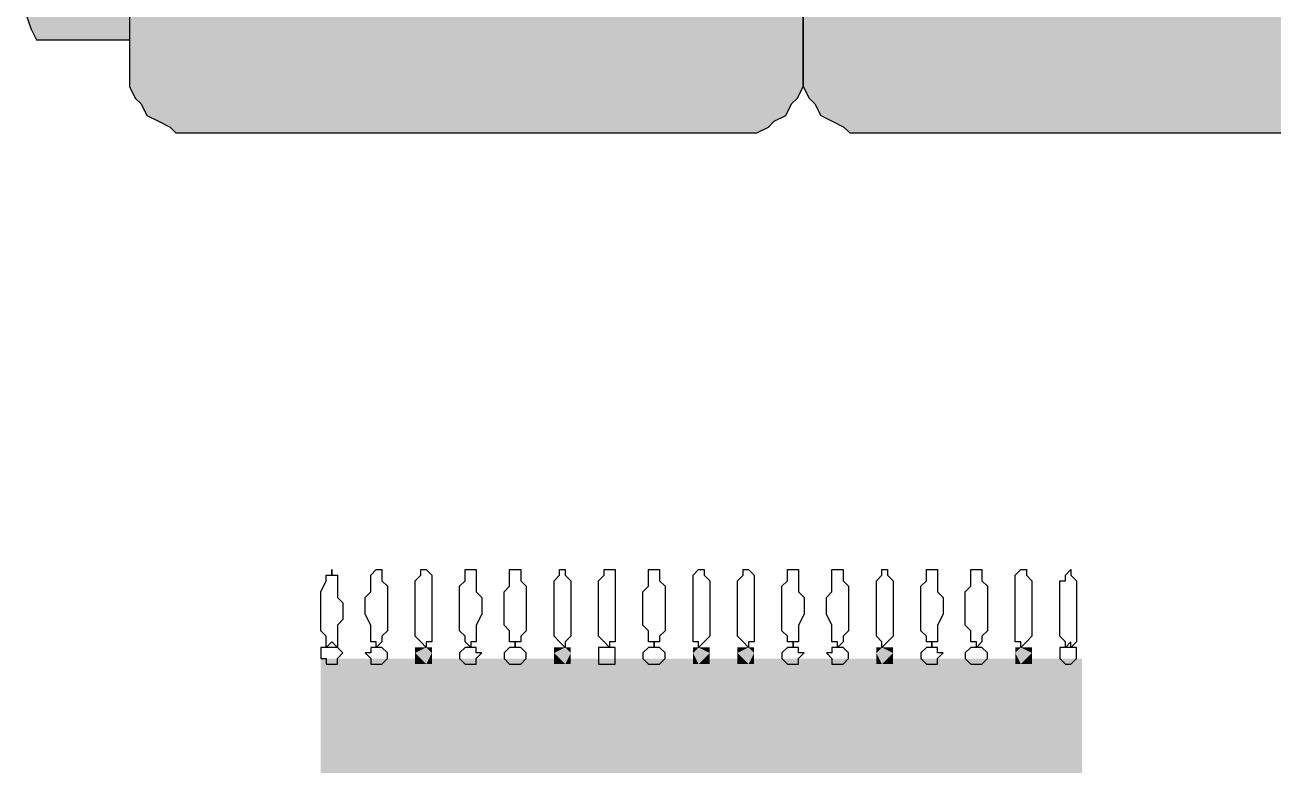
# Model space of a CAD drawing. Extents: x 25 to 394, y 90 to 639.
# Drawn here: x 300.05 to 343.55, y 350.35 to 376.14 of the extents above; entities that cross this region are included whole.
import ezdxf

# ---------------------------------------------------------------- set-up
doc = ezdxf.new("R2010")
doc.units = 0
doc.header["$MEASUREMENT"] = 0
doc.layers.get('0').update_dxf_attribs({"linetype": 'CONTINUOUS'})
doc.layers.add('FURN', color=144, linetype='CONTINUOUS')
doc.layers.add('FURNITURE', color=144, linetype='CONTINUOUS')

# ---------------------------------------------------------------- blocks, each defined once
blk = doc.blocks.new('AFEDADSDF')
at = {"layer": 'FURNITURE'}
h = blk.add_hatch(color=251, dxfattribs=at)
h.dxf.hatch_style = 1
h.paths.add_polyline_path([(-12.753, 23.786), (-12.551, 23.988), (-12.348, 24.393), (-11.944, 24.798), (-11.741, 25.203), (-11.539, 25.405), (-11.539, 25.608), (-11.336, 25.81), (-11.336, 26.013), (-11.134, 26.215), (-11.134, 26.417), (-10.931, 26.62), (-10.729, 26.62), (-10.526, 26.62), (-10.324, 26.417), (-10.324, 26.215), (-10.324, 26.013), (-10.324, 25.608), (-10.324, 25.405), (-10.324, 25.203), (-10.122, 25), (-9.919, 24.596), (-9.514, 24.191), (-9.109, 23.988), (-8.705, 23.583), (-8.502, 23.381), (-8.097, 23.179), (-7.895, 22.774), (-7.895, 23.179), (-7.895, 23.381), (-7.895, 23.786), (-7.692, 23.988), (-7.692, 24.191), (-7.49, 24.393), (-7.288, 24.596), (-7.085, 24.596), (-4.049, 24.596), (-4.049, 26.759), (-4.251, 26.961), (-4.656, 27.164), (-5.061, 27.366), (-5.871, 27.366), (-22.672, 27.366), (-23.482, 27.366), (-24.089, 27.164), (-24.494, 26.961), (-24.494, 26.759), (-24.494, 23.786)])
h.paths.add_polyline_path([(0, 23.179), (0, 23.381), (0, 23.786), (-0.202, 23.988), (-0.202, 24.191), (-0.405, 24.393), (-0.607, 24.596), (-0.81, 24.596), (-7.085, 24.596), (-7.288, 24.596), (-7.49, 24.393), (-7.692, 24.191), (-7.692, 23.988), (-7.895, 23.786), (-7.895, 23.381), (-7.895, 23.179), (-7.895, -23.179), (-7.895, -23.381), (-7.895, -23.786), (-7.692, -23.988), (-7.692, -24.191), (-7.49, -24.393), (-7.288, -24.596), (-7.085, -24.596), (-0.81, -24.596), (-0.607, -24.596), (-0.405, -24.393), (-0.202, -24.191), (-0.202, -23.988), (0, -23.786), (0, -23.381), (0, -23.179)])
h.paths.add_polyline_path([(-5.871, -26.822), (-5.061, -26.822), (-4.656, -26.62), (-4.251, -26.417), (-4.049, -26.215), (-4.049, -24.596), (-7.085, -24.596), (-7.288, -24.596), (-7.49, -24.393), (-7.692, -24.191), (-7.692, -23.988), (-7.895, -23.786), (-7.895, -23.381), (-7.895, -23.179), (-7.895, -21.761), (-8.097, -22.166), (-8.502, -22.571), (-8.705, -22.774), (-9.109, -22.976), (-9.514, -23.381), (-9.919, -23.583), (-10.122, -23.988), (-10.324, -24.191), (-10.324, -24.596), (-10.324, -24.798), (-10.324, -25.203), (-10.324, -25.405), (-10.324, -25.608), (-10.526, -25.81), (-10.729, -25.81), (-10.931, -25.608), (-11.134, -25.608), (-11.134, -25.405), (-11.336, -25.203), (-11.336, -25), (-11.539, -24.798), (-11.539, -24.596), (-11.741, -24.393), (-11.944, -23.988), (-12.348, -23.583), (-12.551, -23.179), (-24.494, -23.179), (-24.494, -26.215), (-24.494, -26.417), (-24.089, -26.62), (-23.482, -26.822), (-22.672, -26.822)])
h = blk.add_hatch(color=251, dxfattribs=at)
h.dxf.hatch_style = 1
h.paths.add_polyline_path([(-20.417, 23.786), (-25.709, 23.786), (-26.114, 23.786), (-26.519, 23.583), (-26.721, 23.381), (-27.126, 23.179), (-27.328, 22.774), (-27.531, 22.369), (-27.733, 22.166), (-27.733, 21.559), (-27.733, 2.53), (-27.733, 1.923), (-27.531, 1.721), (-27.328, 1.316), (-27.126, 0.911), (-26.721, 0.709), (-26.519, 0.506), (-26.114, 0.304), (-25.709, 0.304), (-20.417, 0.304)])
h.paths.add_polyline_path([(-18.985, 23.786), (-20.348, 23.786), (-20.348, 0.304), (-18.985, 0.304)])
h.paths.add_polyline_path([(-17.739, 23.786), (-18.916, 23.786), (-18.916, 0.304), (-17.739, 0.304)])
h.paths.add_polyline_path([(-11.741, 12.045), (-11.944, 12.45), (-12.348, 12.652), (-12.551, 13.057), (-12.753, 13.259), (-12.956, 13.664), (-13.361, 14.271), (-13.765, 14.676), (-14.17, 15.081), (-14.373, 15.689), (-14.778, 16.093), (-15.182, 16.498), (-15.587, 16.903), (-15.992, 17.51), (-16.195, 17.713), (-16.397, 17.713), (-16.599, 17.915), (-17.004, 18.118), (-17.207, 18.118), (-17.409, 18.32), (-17.409, 18.523), (-17.612, 18.725), (-17.612, 18.927), (-17.409, 19.13), (-17.207, 19.332), (-17.004, 19.535), (-16.599, 19.737), (-16.397, 19.94), (-15.992, 20.344), (-15.587, 20.749), (-15.385, 21.154), (-14.98, 21.559), (-14.778, 21.964), (-14.575, 22.166), (-14.17, 22.369), (-13.765, 22.774), (-13.361, 23.179), (-12.956, 23.583), (-12.753, 23.786), (-17.67, 23.786), (-17.67, 1.113), (-17.409, 1.113), (-17.409, 1.316), (-17.207, 1.316), (-17.207, 1.518), (-17.004, 1.518), (-17.004, 1.721), (-16.599, 1.923), (-16.397, 2.126), (-15.992, 2.53), (-15.587, 2.935), (-15.385, 3.34), (-14.98, 3.745), (-14.778, 4.15), (-14.575, 4.352), (-14.17, 4.555), (-13.765, 4.96), (-13.361, 5.364), (-12.956, 5.769), (-12.551, 6.174), (-12.348, 6.579), (-11.944, 6.984), (-11.741, 7.389), (-11.539, 7.591), (-11.539, 7.794), (-11.336, 7.996), (-11.336, 8.199), (-11.134, 8.401), (-11.134, 8.603), (-10.931, 8.603), (-10.729, 8.806), (-10.526, 8.806), (-10.324, 8.603), (-10.324, 8.401), (-10.324, 8.199), (-10.324, 7.794), (-10.324, 7.591), (-10.324, 7.186), (-10.122, 6.984), (-9.919, 6.579), (-9.514, 6.377), (-9.109, 5.972), (-8.705, 5.769), (-8.502, 5.567), (-8.097, 5.162), (-7.895, 4.757), (-7.895, 15.284), (-8.097, 14.879), (-8.3, 14.474), (-8.705, 14.069), (-8.907, 13.867), (-9.312, 13.462), (-9.514, 13.057), (-9.919, 12.854), (-9.919, 12.652), (-10.122, 12.45), (-10.122, 12.045), (-10.324, 11.842), (-10.324, 11.64), (-10.526, 11.437), (-10.729, 11.437), (-11.134, 11.64), (-11.336, 11.842)])
h.paths.add_polyline_path([(-7.895, -2.53), (-8.097, -2.935), (-8.3, -3.34), (-8.705, -3.745), (-8.907, -3.947), (-9.312, -4.352), (-9.514, -4.757), (-9.919, -4.96), (-9.919, -5.162), (-10.122, -5.567), (-10.122, -5.769), (-10.324, -5.972), (-10.324, -6.174), (-10.526, -6.377), (-10.729, -6.377), (-11.134, -6.174), (-11.336, -5.972), (-11.741, -5.769), (-11.944, -5.567), (-12.348, -5.162), (-12.551, -4.757), (-12.753, -4.555), (-12.956, -4.352), (-13.361, -3.745), (-13.765, -3.138), (-14.17, -2.733), (-14.373, -2.328), (-14.778, -1.923), (-15.182, -1.518), (-15.587, -0.911), (-15.992, -0.506), (-16.195, -0.304), (-16.397, -0.101), (-16.599, 0.101), (-17.004, 0.101), (-17.207, 0.304), (-17.67, 0.304), (-17.67, -18.118), (-17.612, -18.118), (-17.612, -17.915), (-17.409, -17.51), (-17.207, -17.308), (-17.004, -17.106), (-16.599, -17.106), (-16.397, -16.903), (-16.195, -16.701), (-15.992, -16.498), (-15.587, -16.093), (-15.182, -15.486), (-14.778, -15.081), (-14.373, -14.676), (-14.17, -14.271), (-13.765, -13.867), (-13.361, -13.259), (-12.956, -12.652), (-12.753, -12.45), (-12.551, -12.247), (-12.348, -11.842), (-11.944, -11.437), (-11.741, -11.235), (-11.336, -11.033), (-11.134, -10.628), (-10.729, -10.628), (-10.526, -10.628), (-10.324, -10.83), (-10.324, -11.033), (-10.122, -11.235), (-10.122, -11.437), (-9.919, -11.842), (-9.514, -12.247), (-9.312, -12.652), (-8.907, -13.057), (-8.705, -13.259), (-8.3, -13.664), (-8.097, -14.069), (-7.895, -14.271)])
h.paths.add_polyline_path([(-13.361, -22.369), (-13.765, -21.964), (-14.17, -21.559), (-14.575, -21.357), (-14.778, -21.154), (-14.98, -20.749), (-15.385, -20.344), (-15.587, -19.94), (-15.992, -19.535), (-16.397, -19.13), (-16.599, -18.725), (-17.004, -18.725), (-17.004, -18.523), (-17.207, -18.523), (-17.207, -18.32), (-17.409, -18.32), (-17.409, -18.118), (-17.67, -18.118), (-17.67, -23.179), (-12.551, -23.179), (-12.956, -22.774)])
h.paths.add_polyline_path([(-17.739, 0.304), (-18.916, 0.304), (-18.916, -23.179), (-17.739, -23.179)])
h.paths.add_polyline_path([(-18.985, 0.304), (-20.348, 0.304), (-20.348, -23.179), (-18.985, -23.179)])
h = blk.add_hatch(color=251, dxfattribs=at)
h.dxf.hatch_style = 1
h.paths.add_polyline_path([(-20.417, 0.304), (-25.709, 0.304), (-26.114, 0.304), (-26.519, 0.101), (-26.721, -0.101), (-27.126, -0.304), (-27.328, -0.709), (-27.531, -0.911), (-27.733, -1.316), (-27.733, -1.923), (-27.733, -20.952), (-27.733, -21.559), (-27.531, -21.761), (-27.328, -22.166), (-27.126, -22.571), (-26.721, -22.774), (-26.519, -22.976), (-26.114, -23.179), (-25.709, -23.179), (-20.417, -23.179)])
at = {"layer": 'FURNITURE', "color": 7}
for p, q in [((-27.733, 2.53), (-27.733, 21.559)), ((-27.733, 1.923), (-27.733, 2.53)), ((-27.531, 1.721), (-27.733, 1.923)), ((-27.328, 1.316), (-27.531, 1.721)), ((-27.126, 0.911), (-27.328, 1.316)), ((-26.721, 0.709), (-27.126, 0.911)), ((-26.519, 0.506), (-26.721, 0.709)), ((-26.114, 0.304), (-26.519, 0.506)), ((-26.721, -0.101), (-26.519, 0.101)), ((-26.519, 0.101), (-26.114, 0.304)), ((-25.709, 0.304), (-26.114, 0.304)), ((-26.114, 0.304), (-25.709, 0.304)), ((-17.207, 0.304), (-25.709, 0.304)), ((-25.709, 0.304), (-17.207, 0.304)), ((-27.328, -0.709), (-27.126, -0.304)), ((-27.126, -0.304), (-26.721, -0.101)), ((-27.531, -0.911), (-27.328, -0.709)), ((-27.733, -1.316), (-27.531, -0.911)), ((-27.733, -1.923), (-27.733, -1.316)), ((-27.733, -20.952), (-27.733, -1.923)), ((-27.733, -21.559), (-27.733, -20.952)), ((-27.531, -21.761), (-27.733, -21.559)), ((-27.328, -22.166), (-27.531, -21.761)), ((-27.126, -22.571), (-27.328, -22.166)), ((-26.721, -22.774), (-27.126, -22.571)), ((-26.519, -22.976), (-26.721, -22.774)), ((-26.114, -23.179), (-26.519, -22.976)), ((-25.709, -23.179), (-26.114, -23.179)), ((-12.551, -23.179), (-25.709, -23.179)), ((-24.494, -26.215), (-24.494, -23.179)), ((-24.494, -26.417), (-24.494, -26.215)), ((-24.089, -26.62), (-24.494, -26.417)), ((-23.482, -26.822), (-24.089, -26.62))]:
    blk.add_line(p, q, dxfattribs=at)
blk = doc.blocks.new('CARPET_RECT_OK')
at = {"color": 43, "linetype": 'CONTINUOUS'}
for points in [[(-15.05, 33.126), (-15.05, 33.351), (-15.05, 33.576), (-15.05, 33.801), (-15.05, 34.251), (-15.275, 34.251), (-15.275, 34.476), (-15.275, 34.476), (-15.5, 34.701), (-15.5, 34.476), (-15.5, 34.476), (-15.725, 34.251), (-15.725, 34.251), (-15.725, 33.801), (-15.725, 33.576), (-15.725, 33.351), (-15.725, 33.126), (-15.725, 32.675), (-15.725, 32.45), (-15.725, 32.225), (-15.725, 32), (-15.725, 31.775), (-15.5, 31.55), (-15.5, 31.55), (-15.5, 31.55), (-15.275, 31.55), (-15.275, 31.55), (-15.275, 31.775), (-15.05, 32), (-15.05, 32.225), (-15.05, 32.45), (-15.05, 32.675)], [(-13.249, 33.126), (-13.249, 33.576), (-13.249, 33.801), (-13.249, 34.026), (-13.249, 34.251), (-13.249, 34.476), (-13.474, 34.701), (-13.474, 34.701), (-13.474, 34.701), (-13.699, 34.701), (-13.699, 34.701), (-13.699, 34.476), (-13.924, 34.251), (-13.924, 34.026), (-13.924, 33.801), (-13.924, 33.576), (-13.924, 33.126), (-13.924, 32.9), (-13.924, 32.45), (-13.924, 32.225), (-13.924, 32), (-13.699, 31.775), (-13.699, 31.775), (-13.699, 31.775), (-13.474, 31.55), (-13.474, 31.775), (-13.474, 31.775), (-13.249, 31.775), (-13.249, 32), (-13.249, 32.225), (-13.249, 32.45), (-13.249, 32.9)], [(-11.224, 33.126), (-11.224, 33.576), (-11.224, 33.801), (-11.449, 34.026), (-11.449, 34.251), (-11.449, 34.476), (-11.449, 34.701), (-11.674, 34.701), (-11.674, 34.701), (-11.899, 34.701), (-11.899, 34.701), (-11.899, 34.476), (-11.899, 34.251), (-12.124, 34.026), (-12.124, 33.801), (-12.124, 33.576), (-12.124, 33.126), (-12.124, 32.9), (-12.124, 32.45), (-12.124, 32.225), (-11.899, 32), (-11.899, 31.775), (-11.899, 31.775), (-11.899, 31.775), (-11.674, 31.55), (-11.674, 31.775), (-11.449, 31.775), (-11.449, 31.775), (-11.449, 32), (-11.449, 32.225), (-11.224, 32.45), (-11.224, 32.9)], [(-9.423, 33.126), (-9.423, 33.576), (-9.423, 33.801), (-9.423, 34.026), (-9.649, 34.251), (-9.649, 34.476), (-9.649, 34.701), (-9.874, 34.701), (-9.874, 34.701), (-9.874, 34.701), (-10.099, 34.701), (-10.099, 34.476), (-10.099, 34.251), (-10.099, 34.026), (-10.099, 33.801), (-10.324, 33.576), (-10.324, 33.126), (-10.324, 32.9), (-10.099, 32.45), (-10.099, 32.225), (-10.099, 32), (-10.099, 31.775), (-10.099, 31.775), (-9.874, 31.775), (-9.874, 31.55), (-9.874, 31.775), (-9.649, 31.775), (-9.649, 31.775), (-9.649, 32), (-9.423, 32.225), (-9.423, 32.45), (-9.423, 32.9)], [(-7.623, 33.126), (-7.623, 33.576), (-7.623, 33.801), (-7.623, 34.026), (-7.623, 34.251), (-7.848, 34.476), (-7.848, 34.701), (-7.848, 34.701), (-7.848, 34.701), (-8.073, 34.701), (-8.073, 34.701), (-8.073, 34.476), (-8.298, 34.251), (-8.298, 34.026), (-8.298, 33.801), (-8.298, 33.576), (-8.298, 33.126), (-8.298, 32.9), (-8.298, 32.45), (-8.298, 32.225), (-8.298, 32), (-8.073, 31.775), (-8.073, 31.775), (-8.073, 31.775), (-7.848, 31.55), (-7.848, 31.775), (-7.848, 31.775), (-7.848, 31.775), (-7.623, 32), (-7.623, 32.225), (-7.623, 32.45), (-7.623, 32.9)], [(-5.598, 33.126), (-5.598, 33.576), (-5.823, 33.801), (-5.823, 34.026), (-5.823, 34.251), (-5.823, 34.476), (-5.823, 34.701), (-6.048, 34.701), (-6.048, 34.701), (-6.273, 34.701), (-6.273, 34.701), (-6.273, 34.476), (-6.273, 34.251), (-6.498, 34.026), (-6.498, 33.801), (-6.498, 33.576), (-6.498, 33.126), (-6.498, 32.9), (-6.498, 32.45), (-6.498, 32.225), (-6.273, 32), (-6.273, 31.775), (-6.273, 31.775), (-6.273, 31.775), (-6.048, 31.55), (-6.048, 31.775), (-5.823, 31.775), (-5.823, 31.775), (-5.823, 32), (-5.823, 32.225), (-5.823, 32.45), (-5.598, 32.9)], [(-3.797, 33.126), (-3.797, 33.576), (-3.797, 33.801), (-3.797, 34.026), (-4.022, 34.251), (-4.022, 34.476), (-4.022, 34.701), (-4.247, 34.701), (-4.247, 34.701), (-4.247, 34.701), (-4.473, 34.701), (-4.473, 34.476), (-4.473, 34.251), (-4.473, 34.026), (-4.473, 33.801), (-4.698, 33.576), (-4.698, 33.126), (-4.698, 32.9), (-4.473, 32.45), (-4.473, 32.225), (-4.473, 32), (-4.473, 31.775), (-4.473, 31.775), (-4.247, 31.775), (-4.247, 31.55), (-4.247, 31.775), (-4.022, 31.775), (-4.022, 31.775), (-4.022, 32), (-3.797, 32.225), (-3.797, 32.45), (-3.797, 32.9)], [(-1.997, 33.126), (-1.997, 33.576), (-1.997, 33.801), (-1.997, 34.026), (-1.997, 34.251), (-2.222, 34.476), (-2.222, 34.701), (-2.222, 34.701), (-2.447, 34.701), (-2.447, 34.701), (-2.447, 34.701), (-2.672, 34.476), (-2.672, 34.251), (-2.672, 34.026), (-2.672, 33.801), (-2.672, 33.576), (-2.672, 33.126), (-2.672, 32.9), (-2.672, 32.45), (-2.672, 32.225), (-2.672, 32), (-2.672, 31.775), (-2.447, 31.775), (-2.447, 31.775), (-2.447, 31.55), (-2.222, 31.775), (-2.222, 31.775), (-2.222, 31.775), (-1.997, 32), (-1.997, 32.225), (-1.997, 32.45), (-1.997, 32.9)], [(-0.197, 33.126), (-0.197, 33.576), (-0.197, 33.801), (-0.197, 34.026), (-0.197, 34.251), (-0.197, 34.476), (-0.422, 34.701), (-0.422, 34.701), (-0.422, 34.701), (-0.647, 34.701), (-0.647, 34.701), (-0.647, 34.476), (-0.872, 34.251), (-0.872, 34.026), (-0.872, 33.801), (-0.872, 33.576), (-0.872, 33.126), (-0.872, 32.9), (-0.872, 32.45), (-0.872, 32.225), (-0.872, 32), (-0.647, 31.775), (-0.647, 31.775), (-0.647, 31.775), (-0.422, 31.55), (-0.422, 31.775), (-0.422, 31.775), (-0.197, 31.775), (-0.197, 32), (-0.197, 32.225), (-0.197, 32.45), (-0.197, 32.9)], [(1.829, 33.126), (1.829, 33.576), (1.829, 33.801), (1.604, 34.026), (1.604, 34.251), (1.604, 34.476), (1.604, 34.701), (1.379, 34.701), (1.379, 34.701), (1.379, 34.701), (1.154, 34.701), (1.154, 34.476), (1.154, 34.251), (0.929, 34.026), (0.929, 33.801), (0.929, 33.576), (0.929, 33.126), (0.929, 32.9), (0.929, 32.45), (0.929, 32.225), (1.154, 32), (1.154, 31.775), (1.154, 31.775), (1.379, 31.775), (1.379, 31.55), (1.379, 31.775), (1.604, 31.775), (1.604, 31.775), (1.604, 32), (1.604, 32.225), (1.829, 32.45), (1.829, 32.9)], [(3.629, 33.126), (3.629, 33.576), (3.629, 33.801), (3.629, 34.026), (3.629, 34.251), (3.404, 34.476), (3.404, 34.701), (3.404, 34.701), (3.179, 34.701), (3.179, 34.701), (2.954, 34.701), (2.954, 34.476), (2.954, 34.251), (2.954, 34.026), (2.954, 33.801), (2.954, 33.576), (2.954, 33.126), (2.954, 32.9), (2.954, 32.45), (2.954, 32.225), (2.954, 32), (2.954, 31.775), (2.954, 31.775), (3.179, 31.775), (3.179, 31.55), (3.404, 31.775), (3.404, 31.775), (3.404, 31.775), (3.629, 32), (3.629, 32.225), (3.629, 32.45), (3.629, 32.9)], [(5.429, 33.126), (5.429, 33.576), (5.429, 33.801), (5.429, 34.026), (5.429, 34.251), (5.204, 34.476), (5.204, 34.701), (5.204, 34.701), (4.979, 34.701), (4.979, 34.701), (4.979, 34.701), (4.979, 34.476), (4.754, 34.251), (4.754, 34.026), (4.754, 33.801), (4.754, 33.576), (4.754, 33.126), (4.754, 32.9), (4.754, 32.45), (4.754, 32.225), (4.754, 32), (4.979, 31.775), (4.979, 31.775), (4.979, 31.775), (4.979, 31.55), (5.204, 31.775), (5.204, 31.775), (5.204, 31.775), (5.429, 32), (5.429, 32.225), (5.429, 32.45), (5.429, 32.9)], [(7.455, 33.126), (7.455, 33.576), (7.455, 33.801), (7.23, 34.026), (7.23, 34.251), (7.23, 34.476), (7.23, 34.701), (7.005, 34.701), (7.005, 34.701), (7.005, 34.701), (6.78, 34.701), (6.78, 34.476), (6.78, 34.251), (6.555, 34.026), (6.555, 33.801), (6.555, 33.576), (6.555, 33.126), (6.555, 32.9), (6.555, 32.45), (6.555, 32.225), (6.78, 32), (6.78, 31.775), (6.78, 31.775), (7.005, 31.775), (7.005, 31.55), (7.005, 31.775), (7.23, 31.775), (7.23, 31.775), (7.23, 32), (7.23, 32.225), (7.455, 32.45), (7.455, 32.9)], [(9.255, 33.126), (9.255, 33.576), (9.255, 33.801), (9.255, 34.026), (9.03, 34.251), (9.03, 34.476), (9.03, 34.701), (9.03, 34.701), (8.805, 34.701), (8.805, 34.701), (8.58, 34.701), (8.58, 34.476), (8.58, 34.251), (8.58, 34.026), (8.58, 33.801), (8.355, 33.576), (8.355, 33.126), (8.355, 32.9), (8.58, 32.45), (8.58, 32.225), (8.58, 32), (8.58, 31.775), (8.58, 31.775), (8.805, 31.775), (8.805, 31.55), (9.03, 31.775), (9.03, 31.775), (9.03, 31.775), (9.03, 32), (9.255, 32.225), (9.255, 32.45), (9.255, 32.9)], [(11.056, 33.126), (11.056, 33.576), (11.056, 33.801), (11.056, 34.026), (11.056, 34.251), (10.83, 34.476), (10.83, 34.701), (10.83, 34.701), (10.605, 34.701), (10.605, 34.701), (10.605, 34.701), (10.38, 34.476), (10.38, 34.251), (10.38, 34.026), (10.38, 33.801), (10.38, 33.576), (10.38, 33.126), (10.38, 32.9), (10.38, 32.45), (10.38, 32.225), (10.38, 32), (10.38, 31.775), (10.605, 31.775), (10.605, 31.775), (10.605, 31.55), (10.83, 31.775), (10.83, 31.775), (10.83, 31.775), (11.056, 32), (11.056, 32.225), (11.056, 32.45), (11.056, 32.9)], [(13.081, 33.126), (13.081, 33.576), (12.856, 33.801), (12.856, 34.026), (12.856, 34.251), (12.856, 34.476), (12.631, 34.701), (12.631, 34.701), (12.631, 34.701), (12.406, 34.701), (12.406, 34.701), (12.406, 34.476), (12.406, 34.251), (12.181, 34.026), (12.181, 33.801), (12.181, 33.576), (12.181, 33.126), (12.181, 32.9), (12.181, 32.45), (12.181, 32.225), (12.406, 32), (12.406, 31.775), (12.406, 31.775), (12.406, 31.775), (12.631, 31.55), (12.631, 31.775), (12.631, 31.775), (12.856, 31.775), (12.856, 32), (12.856, 32.225), (12.856, 32.45), (13.081, 32.9)], [(14.881, 33.126), (14.881, 33.351), (14.881, 33.576), (14.881, 33.801), (14.656, 34.251), (14.656, 34.251), (14.656, 34.476), (14.431, 34.476), (14.431, 34.701), (14.431, 34.476), (14.206, 34.476), (14.206, 34.251), (14.206, 34.251), (14.206, 33.801), (14.206, 33.576), (13.981, 33.351), (13.981, 33.126), (13.981, 32.675), (14.206, 32.45), (14.206, 32.225), (14.206, 32), (14.206, 31.775), (14.206, 31.55), (14.431, 31.55), (14.431, 31.55), (14.431, 31.55), (14.656, 31.55), (14.656, 31.775), (14.656, 32), (14.881, 32.225), (14.881, 32.45), (14.881, 32.675)], [(-15.05, 31.325), (-15.05, 31.1), (-15.05, 31.1), (-15.275, 30.875), (-15.5, 30.875), (-15.5, 30.875), (-15.725, 31.1), (-15.725, 31.1), (-15.725, 31.325), (-15.725, 31.55), (-15.725, 31.55), (-15.5, 31.55), (-15.5, 31.775), (-15.275, 31.55), (-15.05, 31.55), (-15.05, 31.55)], [(-11.224, 31.325), (-11.224, 31.1), (-11.449, 30.875), (-11.449, 30.875), (-11.674, 30.875), (-11.899, 30.875), (-11.899, 30.875), (-12.124, 31.1), (-12.124, 31.325), (-12.124, 31.325), (-11.899, 31.55), (-11.899, 31.55), (-11.674, 31.55), (-11.449, 31.55), (-11.449, 31.55), (-11.224, 31.325)], [(-9.423, 31.325), (-9.423, 31.1), (-9.649, 30.875), (-9.649, 30.875), (-9.874, 30.875), (-10.099, 30.875), (-10.099, 30.875), (-10.099, 31.1), (-10.324, 31.325), (-10.099, 31.325), (-10.099, 31.55), (-10.099, 31.55), (-9.874, 31.55), (-9.649, 31.55), (-9.649, 31.55), (-9.423, 31.325)], [(-5.598, 31.325), (-5.823, 31.1), (-5.823, 30.875), (-5.823, 30.875), (-6.048, 30.875), (-6.273, 30.875), (-6.273, 30.875), (-6.498, 31.1), (-6.498, 31.325), (-6.498, 31.325), (-6.273, 31.55), (-6.273, 31.55), (-6.048, 31.55), (-5.823, 31.55), (-5.823, 31.55), (-5.823, 31.325)], [(-3.797, 31.325), (-3.797, 31.1), (-4.022, 30.875), (-4.022, 30.875), (-4.247, 30.875), (-4.473, 30.875), (-4.473, 30.875), (-4.473, 31.1), (-4.698, 31.325), (-4.473, 31.325), (-4.473, 31.55), (-4.473, 31.55), (-4.247, 31.55), (-4.022, 31.55), (-4.022, 31.55), (-3.797, 31.325)], [(1.829, 31.325), (1.829, 31.1), (1.604, 30.875), (1.604, 30.875), (1.379, 30.875), (1.154, 30.875), (1.154, 30.875), (0.929, 31.1), (0.929, 31.325), (0.929, 31.325), (1.154, 31.55), (1.154, 31.55), (1.379, 31.55), (1.604, 31.55), (1.604, 31.55), (1.829, 31.325)], [(3.629, 31.325), (3.629, 31.1), (3.629, 30.875), (3.404, 30.875), (3.179, 30.875), (2.954, 30.875), (2.954, 30.875), (2.954, 31.1), (2.954, 31.325), (2.954, 31.325), (2.954, 31.55), (2.954, 31.55), (3.179, 31.55), (3.404, 31.55), (3.629, 31.55), (3.629, 31.325)], [(7.455, 31.325), (7.455, 31.1), (7.23, 30.875), (7.23, 30.875), (7.005, 30.875), (6.78, 30.875), (6.78, 30.875), (6.555, 31.1), (6.555, 31.325), (6.555, 31.325), (6.78, 31.55), (6.78, 31.55), (7.005, 31.55), (7.23, 31.55), (7.23, 31.55), (7.455, 31.325)], [(9.255, 31.325), (9.255, 31.1), (9.03, 30.875), (9.03, 30.875), (8.805, 30.875), (8.58, 30.875), (8.58, 30.875), (8.58, 31.1), (8.355, 31.325), (8.58, 31.325), (8.58, 31.55), (8.58, 31.55), (8.805, 31.55), (9.03, 31.55), (9.03, 31.55), (9.255, 31.325)], [(13.081, 31.325), (12.856, 31.1), (12.856, 30.875), (12.631, 30.875), (12.631, 30.875), (12.406, 30.875), (12.406, 30.875), (12.181, 31.1), (12.181, 31.325), (12.181, 31.325), (12.406, 31.55), (12.406, 31.55), (12.631, 31.55), (12.631, 31.55), (12.856, 31.55), (12.856, 31.325)], [(14.881, 31.325), (14.881, 31.1), (14.656, 31.1), (14.656, 30.875), (14.431, 30.875), (14.206, 30.875), (14.206, 31.1), (14.206, 31.1), (13.981, 31.325), (14.206, 31.55), (14.206, 31.55), (14.206, 31.55), (14.431, 31.775), (14.656, 31.55), (14.656, 31.55), (14.881, 31.55)]]:
    blk.add_lwpolyline(points, close=True, dxfattribs=at)
for points in [[(-13.924, 31.325), (-13.924, 31.55), (-13.699, 31.55)], [(-13.924, 31.325), (-13.699, 31.55), (-13.474, 31.55)], [(-13.474, 30.875), (-13.924, 31.325), (-13.474, 31.55)], [(-13.474, 31.55), (-13.249, 31.55), (-13.249, 31.325)], [(-13.474, 30.875), (-13.474, 31.55), (-13.474, 31.55)], [(-13.474, 30.875), (-13.474, 31.55), (-13.249, 31.325)], [(-8.298, 31.325), (-8.298, 31.55), (-8.073, 31.55)], [(-8.298, 31.325), (-8.073, 31.55), (-7.848, 31.55)], [(-7.848, 30.875), (-8.298, 31.325), (-7.848, 31.55)], [(-7.848, 31.55), (-7.623, 31.55), (-7.623, 31.325)], [(-7.848, 30.875), (-7.848, 31.55), (-7.848, 31.55)], [(-7.848, 30.875), (-7.848, 31.55), (-7.623, 31.325)], [(-2.672, 31.325), (-2.672, 31.55), (-2.447, 31.55)], [(-1.997, 31.325), (-2.672, 31.325), (-2.447, 31.55)], [(-2.447, 31.55), (-2.222, 31.55), (-1.997, 31.325)], [(-1.997, 31.325), (-2.447, 31.55), (-2.447, 31.55)], [(-1.997, 31.325), (-2.447, 31.55), (-1.997, 31.325)], [(-2.222, 31.55), (-1.997, 31.55), (-1.997, 31.325)], [(-0.872, 31.325), (-0.872, 31.55), (-0.647, 31.55)], [(-0.872, 31.325), (-0.647, 31.55), (-0.422, 31.55)], [(-0.422, 30.875), (-0.872, 31.325), (-0.422, 31.55)], [(-0.422, 31.55), (-0.197, 31.55), (-0.197, 31.325)], [(-0.422, 30.875), (-0.422, 31.55), (-0.422, 31.55)], [(-0.422, 30.875), (-0.422, 31.55), (-0.197, 31.325)], [(4.754, 31.325), (4.754, 31.55), (4.979, 31.55)], [(5.429, 31.325), (4.754, 31.325), (4.979, 31.55)], [(4.979, 31.55), (5.204, 31.55), (5.429, 31.325)], [(5.429, 31.325), (4.979, 31.55), (4.979, 31.55)], [(5.429, 31.325), (4.979, 31.55), (5.429, 31.325)], [(5.204, 31.55), (5.429, 31.55), (5.429, 31.325)], [(10.38, 31.325), (10.38, 31.55), (10.605, 31.55)], [(11.056, 31.325), (10.38, 31.325), (10.605, 31.55)], [(10.605, 31.55), (10.83, 31.55), (11.056, 31.325)], [(11.056, 31.325), (10.605, 31.55), (10.605, 31.55)], [(11.056, 31.325), (10.605, 31.55), (11.056, 31.325)], [(10.83, 31.55), (11.056, 31.55), (11.056, 31.325)], [(-15.95, 31.1), (-15.95, 30.2), (14.881, 31.1), (14.881, 30.2)], [(-13.699, 30.875), (-13.924, 31.1), (-13.924, 31.325)], [(-13.474, 30.875), (-13.699, 30.875), (-13.924, 31.325)], [(-13.474, 30.875), (-13.924, 31.325), (-13.924, 31.325)], [(-13.699, 30.875), (-13.924, 30.875), (-13.924, 31.1)], [(-13.249, 31.325), (-13.249, 31.1), (-13.474, 30.875)], [(-13.474, 30.875), (-13.249, 31.325), (-13.249, 31.325)], [(-13.249, 31.325), (-13.474, 30.875), (-13.474, 30.875)], [(-13.249, 31.1), (-13.249, 30.875), (-13.474, 30.875)], [(-7.848, 30.875), (-8.298, 31.1), (-8.298, 31.325)], [(-7.848, 30.875), (-8.298, 31.325), (-8.298, 31.325)], [(-8.073, 30.875), (-8.298, 30.875), (-8.298, 31.1)], [(-7.848, 30.875), (-8.073, 30.875), (-8.298, 31.1)], [(-7.623, 31.325), (-7.623, 31.1), (-7.848, 30.875)], [(-7.848, 30.875), (-7.623, 31.325), (-7.623, 31.325)], [(-7.623, 31.325), (-7.848, 30.875), (-7.848, 30.875)], [(-7.623, 31.1), (-7.623, 30.875), (-7.848, 30.875)], [(-2.447, 30.875), (-2.672, 31.1), (-2.672, 31.325)], [(-1.997, 31.325), (-2.447, 30.875), (-2.672, 31.325)], [(-1.997, 31.325), (-2.672, 31.325), (-2.672, 31.325)], [(-2.447, 30.875), (-2.672, 30.875), (-2.672, 31.1)], [(-1.997, 31.325), (-2.222, 30.875), (-2.447, 30.875)], [(-1.997, 31.325), (-2.447, 30.875), (-2.447, 30.875)], [(-1.997, 31.325), (-1.997, 31.1), (-2.222, 30.875)], [(-1.997, 31.1), (-1.997, 30.875), (-2.222, 30.875)], [(-0.647, 30.875), (-0.872, 31.1), (-0.872, 31.325)], [(-0.422, 30.875), (-0.647, 30.875), (-0.872, 31.325)], [(-0.422, 30.875), (-0.872, 31.325), (-0.872, 31.325)], [(-0.647, 30.875), (-0.872, 30.875), (-0.872, 31.1)], [(-0.197, 31.325), (-0.197, 31.1), (-0.422, 30.875)], [(-0.422, 30.875), (-0.197, 31.325), (-0.197, 31.325)], [(-0.197, 31.325), (-0.422, 30.875), (-0.422, 30.875)], [(-0.197, 31.1), (-0.197, 30.875), (-0.422, 30.875)], [(4.979, 30.875), (4.754, 31.1), (4.754, 31.325)], [(5.429, 31.325), (4.979, 30.875), (4.754, 31.325)], [(5.429, 31.325), (4.754, 31.325), (4.754, 31.325)], [(4.979, 30.875), (4.754, 30.875), (4.754, 31.1)], [(5.429, 31.325), (5.204, 30.875), (4.979, 30.875)], [(5.429, 31.325), (4.979, 30.875), (4.979, 30.875)], [(5.429, 31.325), (5.429, 31.1), (5.204, 30.875)], [(5.429, 31.1), (5.429, 30.875), (5.204, 30.875)], [(10.605, 30.875), (10.38, 31.1), (10.38, 31.325)], [(11.056, 31.325), (10.605, 30.875), (10.38, 31.325)], [(11.056, 31.325), (10.38, 31.325), (10.38, 31.325)], [(10.605, 30.875), (10.38, 30.875), (10.38, 31.1)], [(11.056, 31.325), (10.83, 30.875), (10.605, 30.875)], [(11.056, 31.325), (10.605, 30.875), (10.605, 30.875)], [(11.056, 31.325), (11.056, 31.1), (10.83, 30.875)], [(11.056, 31.1), (11.056, 30.875), (10.83, 30.875)]]:
    blk.add_solid(points, dxfattribs=at)
at = {"color": 13, "linetype": 'CONTINUOUS'}
blk.add_solid([(-15.95, -32.587), (-15.95, 30.2), (14.881, -32.587), (14.881, 30.2)], dxfattribs=at)
at = {"color": 23, "linetype": 'CONTINUOUS'}
for points in [[(-14.374, 28.85), (-0.647, 28.85), (-13.699, 28.4)], [(-14.374, 28.85), (-13.699, 28.4), (-13.699, -30.787)], [(-13.699, -30.787), (-14.374, -31.237), (-14.374, 28.85)], [(-0.647, 28.85), (-0.647, 28.4), (-13.699, 28.4)], [(12.631, 28.4), (-0.647, 28.4), (-0.647, 28.85)], [(12.631, 28.4), (-0.647, 28.85), (13.306, 28.85)], [(12.631, 28.4), (13.306, 28.85), (13.306, -31.237)], [(13.306, -31.237), (12.631, -30.787), (12.631, 28.4)]]:
    blk.add_solid(points, dxfattribs=at)

msp = doc.modelspace()

# ---------------------------------------------------------------- block references
at = {"xscale": -1, "rotation": 270}
msp.add_blockref('AFEDADSDF', (326.877, 400.11), dxfattribs=at)
at = {"layer": 'FURN', "xscale": -0.8606250000011642, "yscale": 0.8606250000029831, "zscale": 0.8606249999999999}
msp.add_blockref('CARPET_RECT_OK', (323.169, 327.293), dxfattribs=at)

doc.saveas('drawing.dxf')
